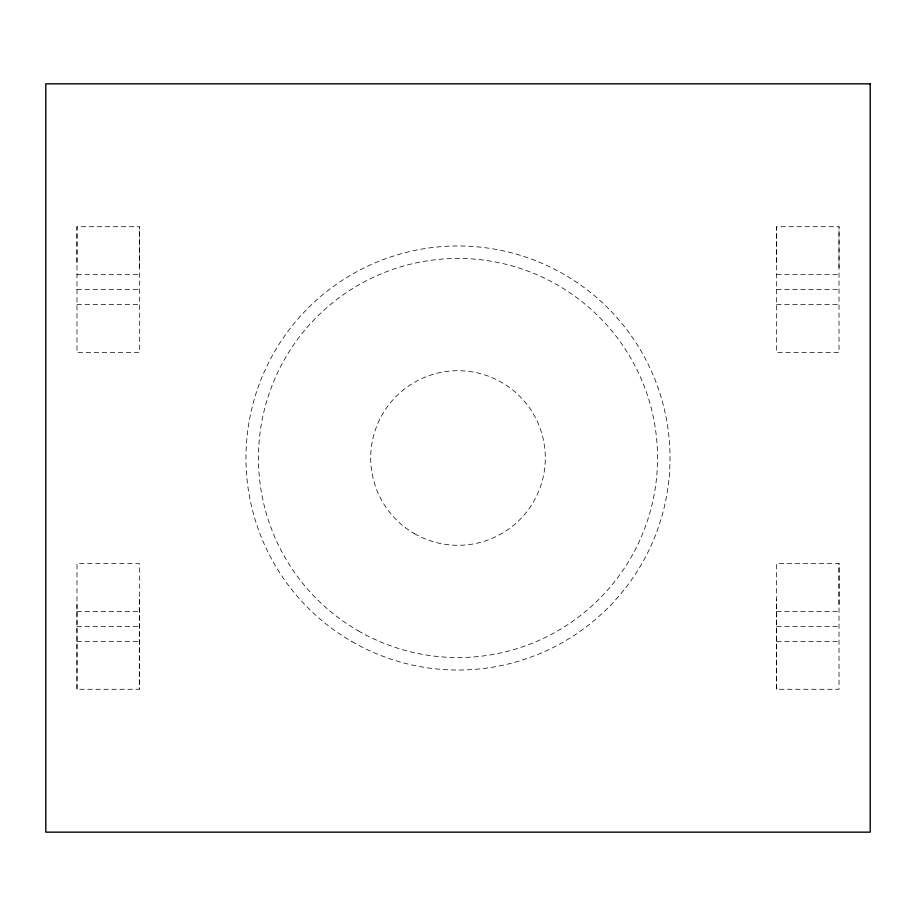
<?xml version="1.0" encoding="UTF-8"?>
<svg xmlns="http://www.w3.org/2000/svg" width="916" height="916" viewBox="0 0 916 916"><rect width="100%" height="100%" fill="white"/><g stroke="black" fill="none" stroke-linecap="round" stroke-linejoin="round"><path stroke-width="0.69" stroke-dasharray="4.58 3.44" d="M76.978 689.267L76.978 563.477L139.335 563.477L139.335 689.267L76.978 689.267L76.978 604.32M76.978 262.629L76.978 226.733L139.335 226.733L139.335 352.523L76.978 352.523L76.978 226.733M139.335 267.575L139.335 226.733M776.665 689.267L776.665 563.477L839.022 563.477L839.022 689.267L776.665 689.267L776.665 599.373M776.665 262.629L776.665 226.733L839.022 226.733L839.022 352.523L776.665 352.523L776.665 226.733M839.022 604.32L839.022 563.477M839.022 267.575L839.022 226.733M76.978 274.663L139.335 274.663M776.665 274.663L839.022 274.663M76.978 289.628L139.335 289.628M776.665 289.628L839.022 289.628M76.978 304.593L139.335 304.593M776.665 304.593L839.022 304.593M76.978 611.407L139.335 611.407M776.665 611.407L839.022 611.407M76.978 626.372L139.335 626.372M776.665 626.372L839.022 626.372M76.978 641.337L139.335 641.337M776.665 641.337L839.022 641.337M139.335 599.373L139.335 689.267M351.984 641.624A212.02 212.02 0 0 0 670.02 458A212.02 212.02 0 0 0 351.984 274.376A212.02 212.02 0 0 0 351.984 641.624M358.225 630.815A199.551 199.551 0 0 0 657.551 458A199.551 199.551 0 0 0 358.225 285.185A199.551 199.551 0 0 0 358.225 630.815M414.353 533.604A87.306 87.306 0 0 0 545.306 458A87.306 87.306 0 0 0 414.353 382.396A87.306 87.306 0 0 0 414.353 533.604"/><path stroke-width="1.37" d="M870.2 83.837L45.8 83.837L45.8 832.163L870.2 832.163L870.2 83.837"/></g></svg>
